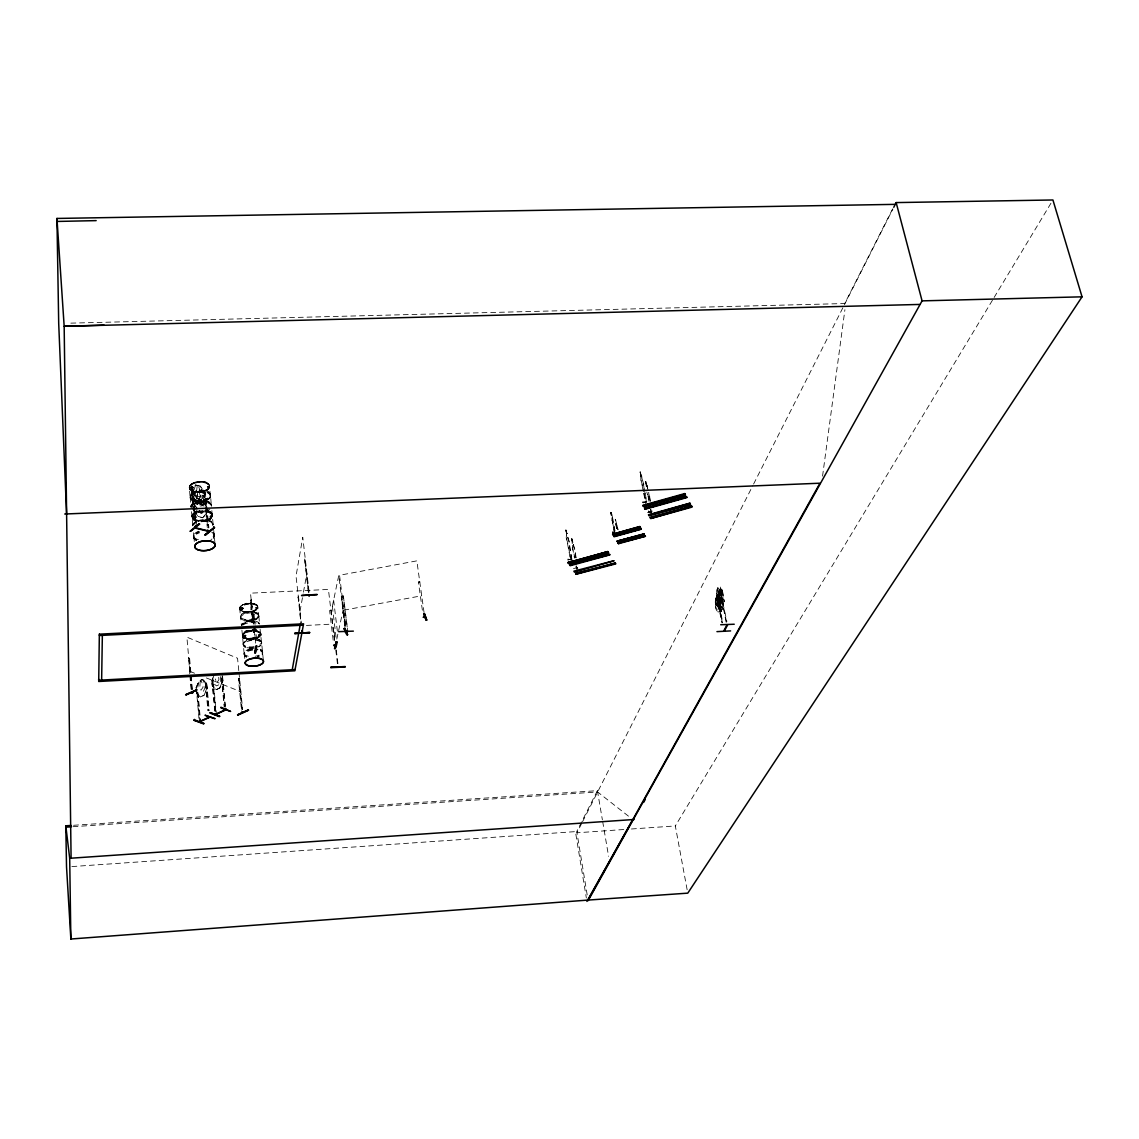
<?xml version="1.0" encoding="UTF-8"?>
<svg xmlns="http://www.w3.org/2000/svg" width="1139" height="1139" viewBox="0 0 1139 1139"><rect width="100%" height="100%" fill="white"/><g stroke="black" fill="none" stroke-linecap="round" stroke-linejoin="round"><path stroke-width="0.75" stroke-dasharray="5 3.75" d="M722.397 622.848L717.257 596.423L716.773 590.144L717.897 587.781L716.716 590.045L716.63 597.534L721.927 622.876M716.815 597.704C718.282 597.975 715.79 593.02 716.716 590.045M717.769 595.555L717.727 603.029M263.28 659.652L261.699 643.464M726.568 622.093L720.147 590.842L721.371 596.153L721.286 603.684L719.948 605.934L721.243 603.585M721.001 611.301L721.998 609.151L722.14 601.719L721.201 596.38M244.102 653.459L243.376 644.902M214.944 543.061L213.719 530.404M650.341 512.194L649.714 511.525L649.501 512.436M192.776 525.321L191.167 507.681M200.863 521.036A10.365 5.069 -4.9 0 1 213.406 525.449L212.936 523.128M190.882 506.812L191.423 505.104M193.886 537.964L194.1 534.903M260.831 634.081L257.599 637.271L248.573 638.837M242.251 635.348C245.255 629.767 256.318 628.486 260.717 633.341M648.589 511.966L651.081 511.909M649.088 511.71L649.856 512.536M645.414 501.915L644.589 502.413M643.407 502.74L642.795 501.687L644.09 502.242M212.509 515.398C209.647 522.203 196.677 523.086 192.007 517.619M243.205 643.521L241.909 630.109M191.765 516.622L193.459 513.874L199.937 511.169M196.663 520.95C187.75 519.825 193.231 509.845 199.895 510.742A10.223 5.04 -4.8 0 0 193.488 518.814A10.223 5.04 -4.8 0 0 210.174 518.131A10.223 5.04 -4.8 0 0 205.205 510.557M720.645 594.985L721.129 589.902M615.701 523.684L617.153 531.372M612.668 532.34L613.665 532.055M614.775 531.13L610.874 512.279L611.586 519.17M614.989 531.073L612.796 518.644M615.402 519.27L618.007 529.55M649.358 512.55L649.159 511.682L649.543 512.65M576.32 567.706L576.078 567.806M254.225 647.265A9.326 4.129 -5.8 0 1 243.134 643.834L243.532 645.898L243.39 644.845M571.892 559.292L569.728 545.809A5.126 0.94 74.6 0 0 568.204 538.348L565.969 530.019L566.467 536.298A5.126 0.94 74.6 0 0 567.393 542.89L570.682 560.659M822.557 476.145L844.91 309.723M200.208 681.25L199.738 688.639L201.019 690.191L203.126 687.059L201.347 680.723L200.322 681.293M251.007 609.636L251.904 609.08L251.007 609.636L250.395 602.161L251.619 603.955L250.395 602.161M250.794 603.997L250.737 599.883L251.548 599.84L252.189 607.301L250.936 605.45L252.189 607.301M251.833 609.593L251.206 602.118M251.619 603.955L251.548 599.84M251.363 607.329L250.737 599.883M252.189 621.125L253.086 620.57L252.189 621.125L251.562 613.622L252.801 615.43L251.562 613.622M251.975 615.473L251.918 611.358L252.744 611.316L253.371 618.804L252.118 616.939L253.371 618.804M253.015 621.082L252.388 613.579M252.744 611.316L251.833 611.871M252.716 614.078L254.054 614.021L252.716 614.078L253.769 624.257M716.858 604.966L715.961 599.669M252.545 618.847L251.918 611.358M720.375 611.429C720.845 607.842 721.827 595.597 715.762 597.79L720.859 607.372L720.375 611.429C714.367 614.177 715.107 601.392 715.762 597.79M253.456 632.159C255.35 633.113 251.861 632.23 253.356 629.71M254.567 630.365L253.741 630.408L254.567 630.365L254.139 628.443M300.013 611.23L303.145 593.917M303.458 592.18L306.904 573.131M644.233 502.327L645.286 502.171M308.441 592.835L304.739 559.007L308.982 592.807M722.183 597.804L721.742 600.082L720.716 597.633M297.92 597.42L298.56 596.765L300.824 623.019M197.802 687.102L199.04 681.079C203.838 676.153 204.792 684.582 204.963 687.928L203.013 692.156L200.735 693.21M336.788 639.079L343.038 610.276M330.936 610.433L329.612 610.49L333.243 640.816M719.35 600.723C724.347 621.396 715.719 588.863 720.446 588.92L720.944 606.959L722.425 606.987M719.449 600.766C722.268 568.575 718.168 598.132 721.115 603.101L722.083 603.229L722.952 599.755L722.838 595.227L721.941 589.233L720.446 588.92M198.257 499.679L197.332 507.168M344.747 625.994L341.358 596.509L345.615 627.048M345.259 625.966L341.871 596.48M197.147 486.325L196.321 493.685L198.086 496.419L199.61 496.818L200.877 494.867L200.635 492.219L198.67 486.723L197.246 486.239M197.716 492.333L196.89 499.708L198.656 502.456L200.179 502.84L201.446 500.889L201.19 498.241L199.225 492.717L197.617 492.404M334.311 631.889L335.023 639.463M723.891 601.235L722.453 607.144L721.955 589.077C725.016 600.951 725.216 610.461 721.955 589.077M258.88 616.085L258.88 616.142A9.269 4.2 -5.7 0 1 244.515 620.442A9.269 4.2 -5.7 0 1 245.597 613.067A9.269 4.2 -5.7 0 1 258.88 616.085L258.51 614.021L258.638 615.103A9.126 4.129 -5.7 0 1 244.486 619.331A9.126 4.129 -5.7 0 1 245.554 612.084A9.126 4.129 -5.7 0 1 258.624 615.046L257.784 607.087A9.098 4.143 -5.7 0 0 244.757 604.097L242.65 604.837M244.073 653.544L244.259 654.911M210.558 495.935A10.308 5.154 -4.8 0 1 194.726 501.018A10.308 5.154 -4.8 0 1 195.595 492.02A10.308 5.154 -4.8 0 1 210.558 495.935L211.313 505.161M258.852 616.171L259.621 624.585M569.543 559.406L570.568 559.349M196.093 491.151L194.37 496.476L194.797 501.003L198.158 505.374L201.204 506.143L203.924 503.353L203.497 498.839L200.663 492.333L195.908 491.051L191.964 495.963L195.993 491.236M195.623 485.057L193.815 490.453L194.228 494.967L197.588 499.323L200.635 500.106L203.354 497.33L202.927 492.817L200.094 486.339L195.524 485.143L191.509 489.855L193.203 489.841L196.421 524.609M193.701 536.142L193.473 532.725M190.014 496.12L189.302 486.994M192.363 486.866C193.473 489.3 188.604 487.392 192.776 487.549M190.911 487.819L192.804 487.278M192.947 487.264L192.548 488.104M261.714 643.478L261.344 641.271L261.628 642.054M194.086 517.676L193.901 516.437A1.481 0.726 -4.7 0 1 196.065 516.992A1.481 0.726 -4.7 0 1 193.801 517.718A1.481 0.726 -4.7 0 1 193.915 516.451M195.709 517.021L194.555 517.604M192.662 525.819L193.189 524.353M207.27 486.851L208.75 487.108L207.412 487.364M208.01 486.737L208.736 486.994L207.625 486.453M210.06 497.387L210.103 493.657M202.856 505.958L199.325 501.188C197.745 506.556 193.359 504.207 198.428 500.106L195.566 494.952L199.097 499.409C199.88 493.785 204.821 497.202 200.023 500.548L202.486 505.858M209.804 516.579L211.398 516.166M211.128 516.252C208.95 516.736 211.583 515.511 210.43 516.793M211.057 516.067L210.743 516.252M213.933 537.224L214.459 535.857M190.412 494.896L190.441 498.555L190.156 497.871M241.354 608.24L240.642 608.909L241.966 609.094M241.81 607.87L241.368 609.009L241.596 607.927M242.749 608.852L242.835 608.098L241.012 608.411M242.764 608.012L242.038 607.842M242.408 609.023L242.949 608.084M243.347 635.989L244.501 636.317L243.461 635.989M244.287 636.288L245.711 635.32L245.17 636.245M257.044 607.884L255.592 608.098M256.033 607.984L256.574 607.301M244.415 635.932L245.725 635.434L244.785 635.092M195.993 687.899L198.969 680.98L202.585 679.371L206.529 683.073L207.027 688.412L204.038 695.36L200.521 696.997L196.478 693.224L200.407 696.954L203.966 695.246L206.8 688.369M196.107 687.942L198.969 680.98M214.175 675.085L211.712 680.567L212.21 685.906L216.31 689.679L219.855 688.027L222.845 681.051L222.233 675.655M213.107 677.862L211.939 680.595L213.235 680.268L216.396 714.153M259.464 635.277L258.71 634.708L259.535 635.235M569.03 559.491L570.055 559.363M650.255 511.71L650.668 512.109M587.197 894.898L576.747 831.527L597.406 790.665L72.882 825.334M892.535 209.078L844.711 303.543L67.585 323.22M581.73 823.369L576.96 832.78L624.386 829.477M582.527 821.789L752.794 485.627M753.605 484.032L843.643 306.263M844.44 304.697L892.976 208.878M717.285 590.102L717.812 589.376L719.435 595.483L719.093 599L717.428 590.102M726.098 622.108L720.232 591.184L726.896 621.495M718.325 595.626C719.791 594.003 720.745 602.204 720.531 603.812L720.147 604.538L719.35 603.186L718.182 595.626M720.702 591.169L719.919 591.796M717.584 603.029L718.609 608.368L720.859 611.486L722.154 609.137L722.083 601.734M720.859 611.486L721.998 609.151M648.077 490.112L645.77 481.512L646.439 487.905A5.282 0.755 74.6 0 0 646.311 488.147M645.77 481.512L646.767 487.819A5.282 0.755 74.6 0 0 646.596 488.645M615.8 523.513L617.366 531.315M646.439 502.185L644.261 488.275A5.325 0.769 74.5 0 0 642.595 480.601L640.26 471.945L640.93 478.366A5.325 0.769 74.5 0 0 642.04 485.086L643.378 491.735M640.26 471.945L641.257 478.266A5.325 0.769 74.5 0 0 642.353 485L643.692 491.635M611.842 514.187L610.789 512.251L614.419 532.924M687.13 889.701L675.327 825.946L993.208 298.973M994.133 297.45L1051.083 203.027M716.915 596.437L722.24 622.293M576.135 557.797L575.594 554.451A5.083 0.925 74.6 0 0 574.084 547.033L571.863 538.775L572.675 544.94A5.083 0.925 74.6 0 0 573.586 551.504L574.782 557.911M571.863 538.775L572.362 545.026A5.083 0.925 74.6 0 0 573.287 551.589L574.483 557.996M565.969 530.019L566.766 536.227A5.126 0.94 74.6 0 0 567.692 542.805L570.995 560.573M645.286 501.858L645.329 502.669M252.089 630.18A9.197 4.1 -5.8 0 1 259.521 635.662A9.197 4.1 -5.8 0 1 244.102 637.356A9.197 4.1 -5.8 0 1 249.697 630.437C220.439 644.816 284.294 637.313 252.103 630.18M194.655 511.724L198.143 516.565L202.884 517.761L207.056 512.806L206.33 506.77M206.899 512.707L202.884 517.505M191.993 495.693L197.132 503.011L201.859 504.235L205.675 499.508M206.472 506.755L201.261 499.551L196.549 498.327L192.349 503.253L192.619 506.286M190.768 487.663L191.623 486.851M208.024 489.144C212.58 485.727 206.657 480.985 202.471 481.498M193.516 516.65L195.168 516.252M193.687 517.149L195.225 517.063M195.623 516.85L194.826 517.69M204.394 510.799L201.66 513.618L198.599 512.849L195.239 508.478M255.72 607.813L256.531 608.311M256.702 607.571L256.076 607.699M647.621 512.55L650.995 511.596M259.236 636.687L260.318 635.633M193.203 489.841L191.623 489.77L194.84 524.552M643.934 502.399L644.688 502.256M206.501 505.431L205.447 493.315L200.25 486.125L205.205 493.415L208.565 527.969M195.908 491.051L200.72 492.205L205.917 499.409M200.25 486.125L195.538 484.887L191.338 489.756L192.363 501.915L195.851 506.741M196.549 498.327L201.204 499.679M205.561 493.059L203.924 493.03L205.561 493.059L206.728 505.189M198.158 499.765L199.781 500.078M203.952 506.271L201.261 499.551M206.017 499.323L200.621 492.29M202.884 517.761L198.2 516.423L193.004 509.233M191.195 487.008A1.466 0.74 -4.6 0 0 191.081 488.289A1.466 0.74 -4.6 0 0 193.331 487.563A1.466 0.74 -4.6 0 0 191.195 487.008L191.124 487.691M190.939 487.378L192.463 487.108M208.053 489.172L201.603 491.849L193.901 491.621M194.271 517.234L193.587 516.793L195.196 516.565M243.76 632.715L245.383 631.746M206.885 520.523C213.207 520.124 214.616 511.425 207.711 510.955M209.135 519.655L210.872 518.53M242.664 604.866C232.826 610.874 250.665 614.846 254.837 610.532M242.835 608.724L241.24 609.28M242.878 608.924L243.191 608.169L242.066 608.069M254.823 610.504C264.106 605.507 249.142 600.723 244.657 604.069A9.112 4.157 -5.7 0 0 243.689 611.358A9.098 4.143 -5.7 0 0 257.784 607.087M189.743 673.804L188.718 657.872L189.601 658.242L190.996 673.989M188.348 658.057L189.601 658.242M205.347 683.101L207.939 710.693M202.429 679.499L206.415 683.172L205.305 683.599L206.728 683.315L209.22 710.38M214.801 711.078L211.712 680.567L213.235 680.268M219.784 687.913L216.196 689.636L212.324 685.806M238.364 678.374L239.574 678.545L238.364 678.374L241.582 710.935M242.365 608.582L241.098 608.525L241.81 608.098M245.426 632.145L247.434 631.39M244.316 635.405L244.671 635.875M245.341 636.245L246.166 635.676L245.013 635.092M643.934 488.375A5.325 0.769 74.5 0 0 642.282 480.686L641.656 475.661M647.45 488.56L647.137 485.2M648.888 501.203L647.863 494.511A5.282 0.755 74.6 0 1 647.479 493.201M650.042 501.26L649.728 497.729A5.282 0.755 74.6 0 0 648.888 492.603M642.496 502.612L646.724 501.431M643.151 502.868L646.881 501.701M611.928 514.6L612.526 517.861M612.084 520.907L612.027 519.982M571.579 559.377L569.415 545.894A5.126 0.94 74.6 0 0 567.905 538.434L567.379 533.536M648.604 511.838L648.475 512.55M616.911 524.908L617.979 529.948M575.836 557.882L575.295 554.536A5.083 0.925 74.6 0 0 573.785 547.119L573.259 542.264M612.768 532.568L614.305 532.141M567.578 559.947L571.778 559.078M573.501 568.532L577.672 567.663M210.416 515.825L211.285 516.081M204.337 520.737L206.857 520.124M199.111 521.335A10.223 5.04 -4.8 0 1 194.669 513.39A10.223 5.04 -4.8 0 1 211.598 513.789A10.223 5.04 -4.8 0 1 201.717 521.406L206.899 520.566M244.145 635.391L245.497 635.42M245.398 636.43L243.988 636.502M259.735 634.765L258.425 635.306L259.137 635.007M343.836 610.177L421.715 595.768M418.397 582.015L419.793 582.001L418.397 582.015L422.74 612.796M343.465 596.181L342.056 596.195L343.465 596.181L347.637 630.123M244.842 635.163L243.903 635.975M241.938 609.322L243.191 608.169M201.717 521.42L204.379 521.135M191.594 486.78L192.548 486.937M192.107 488.147L191.281 488.118M631.419 828.993L675.327 825.946M71.857 866.58L576.747 831.527M72.967 826.7L597.633 791.975L630.123 817.46M721.001 611.472L718.638 608.24L716.687 597.519M718.809 593.476L717.812 595.654L718.296 601.947M717.627 595.555L718.794 593.305L721.015 596.509M306.419 625.425L332.574 624.087M719.948 605.763L717.883 602.702L720.104 605.92M718.054 600.395L719.464 602.09L720.346 596.053L718.054 587.952M251.448 606.788L252.274 606.745M251.477 614.163L252.303 614.12M252.089 615.9L252.915 615.857M252.018 616.512L252.83 616.47M252.63 618.292L253.456 618.249M716.203 609.009L715.135 601.833L720.232 611.429M720.19 611.287L718.054 612.042M250.651 600.41L251.477 600.367M250.309 602.702L251.121 602.673M250.907 604.41L251.733 604.382M250.836 605.037L251.648 604.994M718.225 596.95L719.891 600.253M715.947 597.932L719.036 601.492L719.649 606.005L719.236 608.625L717.812 609.351L715.192 601.862M720.816 607.343L719.791 600.153M717.598 606.375L718.666 605.037L718.211 602.46M248.615 639.178L250.964 639.193M202.486 481.455L194.655 482.281L189.572 485.67L189.345 488.617L193.915 491.578A10.166 5.126 -4.7 0 0 209.533 486.538A10.166 5.126 -4.7 0 0 194.769 482.623A10.166 5.126 -4.7 0 0 193.915 491.564M248.573 638.808L243.177 637.128M194.313 517.718L193.488 516.935M571.55 538.861L572.945 542.349M201.945 504.15C195.025 506.912 190.327 485.428 192.363 501.915L197.688 509.062L192.605 501.815M565.656 530.105L567.08 533.622M615.188 519.327L615.786 520.452M207.725 511.368L212.338 514.429M207.739 511.411L211.327 513.148M219.685 687.871L222.632 681.008M206.43 683.03L208.878 710.252M189.914 671.355L194.84 673.334M206.358 677.933L240.87 691.757M645.457 481.612L646.824 485.299M639.947 472.03L641.328 475.76M244.6 638.338L242.351 636.117M715.819 599.669L717.47 601.05M719.108 605.92L720.517 607.628L721.4 601.591L718.965 593.462M195.438 516.48L195.581 517.191M717.897 587.781L720.261 590.956L717.912 587.952M201.176 499.637L206.387 506.841M201.105 499.765L205.205 505.445M568.987 559.833L567.977 558.978L568.632 559.932M211.256 504.349L211.612 505.93L211.228 504.25M193.929 538.092L193.915 537.281L194.684 545.595M613.195 532.411L612.54 531.813L612.882 532.525M648.176 512.265L652.376 511.098M648.675 510.97L649.145 511.696M648.319 511.069L648.547 512.123M239.703 607.984L240.528 617.95M199.681 500.163L201.646 505.688M717.598 597.078L722.724 622.264M647.863 494.511L649.202 501.103M650.867 509.347L651.536 512.65M650.554 509.446L651.223 512.735M644.033 493.301L646.041 503.267M643.706 493.386L645.728 503.353M612.284 520.85L614.633 532.867M576.277 565.941L576.875 569.144M575.978 566.026L576.576 569.229M650.312 512.023L649.913 511.582M259.478 623.574L259.493 623.617A9.169 4.115 -5.7 0 0 249.925 620.954A9.169 4.115 -5.7 0 0 241.425 625.51L240.642 617.552M649.728 497.729L650.355 501.174M645.201 493.458L646.439 500.377M210.089 493.6L210.302 494.867L209.434 486.211A10.123 5.097 -4.7 0 0 194.755 482.295A10.123 5.097 -4.7 0 0 193.901 491.208A10.094 5.097 -4.7 0 0 209.434 486.211A10.094 5.097 -4.7 0 0 194.769 482.338A10.094 5.097 -4.7 0 0 193.915 491.208A10.123 5.097 -4.7 0 0 209.462 486.196M577.501 567.421L577.9 569.756M571.607 558.836L572.02 561.185M190.199 497.245L190.968 506.456A10.322 5.126 -4.8 0 1 201.688 500.946A10.322 5.126 -4.8 0 1 211.498 505.716M597.406 790.665L602.374 819.795M602.673 821.532L608.596 856.329M575.85 834.189L586.343 897.959M244.515 655.566L244.358 654.512L245.127 662.143M261.756 643.079L261.628 642.012M261.486 642.382L260.105 629.184M424.064 612.554L416.846 560.858L339.55 575.252L345.9 626.977M213.135 524.31L211.47 506.855M721.471 589.959L722.112 595.156M343.366 595.953L347.537 629.91M345.103 627.076L338.767 575.352L331.207 611.814L334.524 639.492M333.627 600.139L337.77 634.551M332.346 606.318L336.461 640.588M336.276 649.956L337.956 663.923M335.777 649.97L337.457 663.952M334.567 640.759L328.416 589.433L250.495 593.163L253.556 622.848M309.11 592.152L302.76 537.224L296.026 576.135L301.337 622.99M304.739 559.007L308.569 592.18M298.048 596.793L300.938 622.392M254.054 614.021L255.065 624.443M255.278 625.895L257.001 643.108M253.94 625.966L255.691 642.937M254.253 629.596L255.649 643.165M238.777 670.586L237.553 658.242L186.881 637.142L190.113 673.633M238.962 672.352L242.621 709.398M239.204 678.716L242.251 709.554M238.734 678.203L241.952 710.779M206.885 506.926L208.878 527.713M222.532 675.94L225.451 706.479M222.133 675.754L225.123 706.351M204.308 492.731L205.476 504.862M206.131 511.795L207.939 530.859M221.749 678.075L224.497 706.92M204.066 492.632L205.162 505.132M205.319 506.855L207.298 527.656M221.422 677.947L224.169 706.792M220.397 676.566L220.781 680.567L218.802 684.81L216.51 685.877L213.918 683.77L213.534 679.755M218.702 677.349L218.916 679.698L216.794 682.859L215.271 678.944M212.908 680.14L215.912 712.331M212.295 680.709L215.129 711.206M195.096 506.955C193.16 501.929 201.475 492.731 192.505 503.338L193.046 509.29M192.833 489.713L195.951 523.128M191.936 489.514L195.153 524.282M205.789 683.756L208.266 710.821M197.972 692.683L200.549 721.386M197.645 692.555L200.065 719.577M196.876 691.43L199.311 718.438M196.221 687.928L198.969 718.31M191.153 675.726L192.391 689.721M189.231 658.413L190.626 674.16M190.782 675.911L192.021 689.892M190.27 675.37L191.509 689.38M189.9 675.555L191.138 689.551M192.776 525.164L192.804 525.278A10.208 4.997 -4.9 0 1 196.093 521.477M254.025 628.016L254.196 632.629M253.257 629.596L253.385 632.672M209.847 509.446A10.166 5.04 -4.8 0 1 193.858 511.14M191.651 506.342A10.166 5.04 -4.8 0 1 201.788 502.157A10.166 5.04 -4.8 0 1 211.228 505.545M208.195 510.001A10.322 5.126 -4.8 0 1 205.988 510.913M203.468 511.525A10.322 5.126 -4.8 0 1 195.737 511.326M190.968 507.083A10.322 5.126 -4.8 0 1 200.393 501.573A10.322 5.126 -4.8 0 1 211.341 504.919M205.234 510.941A10.166 5.012 -4.8 0 1 209.59 518.857A10.166 5.012 -4.8 0 1 192.762 518.43A10.166 5.012 -4.8 0 1 202.614 510.884M205.162 510.372A10.137 4.997 -4.8 0 1 210.601 517.49A10.137 4.997 -4.8 0 1 194.612 519.199A10.137 4.997 -4.8 0 1 197.417 511.183M208.138 509.475A10.322 5.126 -4.8 0 1 205.945 510.372M203.425 510.984A10.322 5.126 -4.8 0 1 195.694 510.799M191.252 507.239A10.18 5.054 -4.8 0 1 200.293 500.505A10.18 5.054 -4.8 0 1 211.299 505.118M196.791 521.448A10.151 4.997 -4.8 0 1 196.065 513.305A10.151 4.997 -4.8 0 1 211.882 514.757A10.151 4.997 -4.8 0 1 201.774 521.904M213.207 534.063A10.237 4.955 -4.9 0 1 210.971 540.157M196.606 540.783A10.237 4.955 -4.9 0 1 199.425 532.824M213.036 532.297A10.223 4.969 -4.9 0 1 210.815 538.405M198.471 539.729A10.223 4.969 -4.9 0 1 193.758 535.615A10.223 4.969 -4.9 0 1 199.254 531.059M211.754 532.426A10.393 5.04 -4.9 0 1 211.028 539.601M196.421 540.228A10.393 5.04 -4.9 0 1 199.297 532.141M213.235 532.867A10.393 5.04 -4.9 0 1 210.971 539.06M196.378 539.701A10.393 5.04 -4.9 0 1 199.24 531.6M198.286 520.58A10.208 4.997 -4.9 0 1 209.533 520.466A10.208 4.997 -4.9 0 1 212.651 525.62M192.69 525.777A10.365 5.069 -4.9 0 1 196.036 522.032M198.257 521.121A10.365 5.069 -4.9 0 1 208.622 520.68A10.365 5.069 -4.9 0 1 213.349 524.908M194.356 523.698A10.365 5.069 -4.9 0 1 196.093 522.559M203.61 521.434A10.208 4.983 -4.9 0 1 213.093 524.766M256.702 629.255A9.155 4.1 -5.7 0 1 245.654 630.465M243.105 624.969A9.155 4.1 -5.7 0 1 257.556 623.375M252.061 629.995A9.126 4.072 -5.8 0 1 259.792 635.092A9.126 4.072 -5.8 0 1 245.184 637.569A9.126 4.072 -5.8 0 1 247.434 630.778M241.81 624.955A9.297 4.172 -5.7 0 1 251.192 621.353A9.297 4.172 -5.7 0 1 259.678 624.058M254.737 629.511A9.297 4.172 -5.7 0 1 252.459 630.038M241.867 625.453A9.297 4.172 -5.7 0 1 250.025 621.951A9.297 4.172 -5.7 0 1 258.952 623.574M251.861 648.02A9.326 4.115 -5.8 0 1 243.661 643.236A9.326 4.115 -5.8 0 1 257.628 639.99A9.326 4.115 -5.8 0 1 258.567 646.468M254.296 648.262A9.183 4.058 -5.8 0 1 243.475 644.517A9.183 4.058 -5.8 0 1 256.93 640.474A9.183 4.058 -5.8 0 1 258.539 646.98M243.134 643.834A9.326 4.129 -5.8 0 1 255.407 639.193A9.326 4.129 -5.8 0 1 260.119 645.03M254.139 646.639A9.183 4.058 -5.8 0 1 243.233 643.264A9.183 4.058 -5.8 0 1 255.307 638.694A9.183 4.058 -5.8 0 1 259.948 644.446M260.418 650.839A9.197 4.029 -5.8 0 1 259.535 656.619M246.636 657.303A9.197 4.029 -5.8 0 1 245.284 652.96A9.197 4.029 -5.8 0 1 254.111 649.985M260.247 649.216A9.197 4.029 -5.8 0 1 255.122 656.278M248.274 656.235A9.197 4.029 -5.8 0 1 244.671 651.864A9.197 4.029 -5.8 0 1 253.954 648.362M260.475 650.227A9.354 4.1 -5.8 0 1 257.556 656.861M246.465 656.804A9.354 4.1 -5.8 0 1 245.099 652.376A9.354 4.1 -5.8 0 1 254.068 649.358M260.418 649.728A9.354 4.1 -5.8 0 1 257.499 656.363M246.423 656.306A9.354 4.1 -5.8 0 1 245.042 651.878A9.354 4.1 -5.8 0 1 254.011 648.86M647.55 494.597A5.282 0.755 74.6 0 1 646.81 491.963M648.575 492.689A5.282 0.755 74.6 0 1 649.415 497.828M719.948 607.115L719.706 607.813L719.449 602.488L718.026 599.641L719.492 601.264L719.649 596.551L719.848 601.691L721.329 604.667L719.791 602.858L719.948 607.115M253.1 622.891L253.84 623.36L253.1 622.891M258.809 616.64L258.795 616.598A9.126 4.129 -5.7 0 0 245.711 613.679A9.126 4.129 -5.7 0 0 244.643 620.926A9.126 4.129 -5.7 0 0 258.795 616.64M210.473 496.533L210.444 496.49A10.151 5.069 -4.8 0 0 195.723 492.689A10.151 5.069 -4.8 0 0 194.869 501.53A10.151 5.069 -4.8 0 0 210.459 496.533M193.986 492.091A10.123 5.097 -4.7 0 0 209.548 487.079A10.123 5.097 -4.7 0 0 194.84 483.192A10.123 5.097 -4.7 0 0 193.986 492.091A10.08 5.083 -4.7 0 0 209.505 487.079A10.08 5.083 -4.7 0 0 194.854 483.207A10.08 5.083 -4.7 0 0 194.014 492.076M194.669 500.491A10.308 5.154 -4.8 0 0 210.501 495.408A10.308 5.154 -4.8 0 0 195.552 491.478A10.308 5.154 -4.8 0 0 194.669 500.491M194.712 499.807A10.137 5.083 -4.8 0 0 210.288 494.81A10.137 5.083 -4.8 0 0 195.566 490.952A10.137 5.083 -4.8 0 0 194.712 499.807M191.039 488.489A1.58 0.797 -4.6 0 0 193.459 487.706A1.58 0.797 -4.6 0 0 191.153 487.108A1.58 0.797 -4.6 0 0 191.039 488.489M193.758 517.932A1.58 0.783 -4.7 0 0 196.193 517.149A1.58 0.783 -4.7 0 0 193.886 516.565A1.58 0.783 -4.7 0 0 193.758 517.932M246.437 638.466A9.14 4.072 -5.8 0 0 260.603 634.209A9.14 4.072 -5.8 0 0 247.519 631.319A9.14 4.072 -5.8 0 0 246.437 638.466M243.689 611.358A9.112 4.157 -5.7 0 0 257.798 607.073A9.112 4.157 -5.7 0 0 244.743 604.069A9.098 4.143 -5.7 0 0 243.689 611.372M243.789 612.17A9.069 4.143 -5.7 0 0 257.841 607.899A9.069 4.143 -5.7 0 0 244.842 604.909A9.069 4.143 -5.7 0 0 243.789 612.17M243.689 611.7A9.14 4.172 -5.7 0 0 257.87 607.386A9.14 4.172 -5.7 0 0 244.757 604.382A9.14 4.172 -5.7 0 0 243.689 611.7M244.458 619.943A9.269 4.2 -5.7 0 0 258.824 615.601A9.269 4.2 -5.7 0 0 245.554 612.583A9.269 4.2 -5.7 0 0 244.458 619.943M246.537 639.335A9.126 4.058 -5.8 0 0 260.674 635.092A9.126 4.058 -5.8 0 0 247.619 632.202A9.126 4.058 -5.8 0 0 246.537 639.335M246.437 638.865A9.197 4.1 -5.8 0 0 260.703 634.58A9.197 4.1 -5.8 0 0 247.533 631.661A9.197 4.1 -5.8 0 0 246.437 638.865"/><path stroke-width="1.5" d="M101.642 680.083L102.353 635.363M309.623 632.487L294.631 633.611L309.609 632.401M309.566 632.928L294.674 633.213M330.766 667.668L345.145 666.998L330.823 667.255M330.823 667.383L345.202 666.514M723.635 631.262L726.924 624.969M724.461 630.679L723.991 630.622M727.622 624.884L724.29 631.163M691.487 505.844L649.999 517.405L650.469 518.017M691.515 505.915L692.056 507.097L650.654 518.544L691.843 506.513L650.269 517.889M689.992 503.239L648.703 515.17L690.59 504.349L649.088 515.825L648.447 514.728L689.949 503.167M644.489 508.065L644.93 508.848L686.675 497.045L686.233 496.405L644.589 508.037M255.905 646.055L254.809 652.818L255.634 652.775C259.123 631.504 251.847 667.127 256.731 646.098M257.599 649.515L256.161 649.557M684.81 493.571L642.909 505.289L643.592 506.528L685.407 494.839L643.35 506.086M292.253 669.704L300.283 624.186M309.523 595.298L308.797 595.911M302.49 630.978L301.849 632.9L302.49 631.205M309.338 595.882L309.552 595.17M316.998 594.387L301.508 595.512L316.913 594.814M716.944 631.632L730.612 630.906M644.275 534.134L617.423 541.922L644.361 534.148L616.982 541.224L644.048 533.778M644.973 508.706L686.717 497.117M210.331 712.601L219.912 716.388L210.416 712.743M194.47 719.862L204.08 723.592L193.986 720.19L194.427 719.392M335.279 645.4L333.656 645.486L335.336 645.172M334.738 648.504L336.19 641.827L334.539 648.604L335.35 648.561C337.557 634.181 337.585 646.909 334.624 648.418M338.625 631.661L353.361 631.134M346.199 631.661L345.444 632.43L345.687 631.689M337.756 666.899L338.383 666.984M615.088 562.908L575.608 573.586M575.651 573.643L615.516 563.349M618.078 543.004L645.329 535.928L618.093 542.748L618.534 543.702M613.921 560.829L574.54 572.191L573.842 571.194L613.764 560.772M617.067 541.21L644.332 534.106M609.892 554.864L570.183 565.727M609.735 554.665L569.614 565.101L609.522 554.095M613.964 536.227L641.157 528.895L613.85 536.341M607.899 551.532L567.92 562.623L607.856 551.675M612.625 534.191L613.053 534.988L640.232 527.442L639.805 526.489L612.554 534.219L639.847 526.688M608.497 552.657L568.617 563.648L608.539 552.7L567.905 562.581M612.867 534.462L640.09 527.072L612.924 534.661M186.127 694.918L196.876 689.949L186.027 694.762M608.254 552.301L568.432 563.136M347.495 634.637L344.078 628.571L346.826 634.879L347.637 634.722L344.903 628.415L344.078 628.571M344.747 628.315L347.423 634.679M191.452 692.626L192.776 692.726L191.765 692.341M198.884 523.912L199.667 524.111L190.597 531.358M241.753 712.245L242.564 712.573M242.906 712.345L242.08 712.017M893.773 207.298L896.151 202.585L1052.92 199.98L1082.05 296.823L687.771 893.147L588.037 900.081L819.952 483.207L64.724 514.016M720.688 624.742L734.242 624.229M588.137 900.65L922.077 300.867L896.151 202.585M643.592 802.454L645.329 799.35M586.912 901.405L632.828 819.582M346.228 631.476L347.95 631.39L346.527 631.675M424.847 617.253L423.153 617.281L424.79 616.982M199.168 721.742L209.619 716.972M200.635 721.428L200.436 720.147M215.015 714.509L216.182 713.982M225.764 708.572L225.864 709.91L224.71 710.366M198.941 523.826L189.985 531.315M208.651 531.472L209.362 531.173L195.481 527.77L195.595 526.318M213.89 527.571L204.707 535.045L214.474 527.784L213.619 526.816L214.474 527.813M214.445 527.727L205.49 535.245M301.992 632.188L301.735 631.006M199.268 721.67L200.322 721.215M208.565 717.456L209.946 717.1M209.775 717.214L199.581 721.87M185.614 694.633L196.734 689.807M192.762 692.783L191.309 692.612M220.909 707.205L230.505 711.377M215.114 714.466L225.451 709.739L225.437 708.444M215.413 714.637L225.778 709.868M248.145 710.081L237.51 714.851L248.217 709.996M195.267 528.097L209.035 531.472M225.422 709.697L225.123 708.515M200.193 721.215L199.895 720.033M685.037 494.155L643.179 505.801L685.123 494.326L684.738 493.6M643.578 506.456L685.393 494.839M644.774 508.564L686.532 496.96M645.158 509.233L686.86 497.586M618.235 543.246L645.514 536.241L618.52 543.702M615.359 563.292L575.821 574.141M426.157 620.171L423.765 613.679L426.043 620.086M71.116 825.448L65.791 825.803L66.532 866.95L70.86 939.02L588.037 900.081M65.791 825.803L69.693 858.293L71.088 858.194L64.168 326.295L56.95 218.446L894.927 204.365M69.693 858.293L634.081 819.496M65.877 827.17L71.202 826.814M295.072 669.561L98.723 680.239L98.652 679.129M99.335 635.519L303.33 625.154M336.076 641.94L336.902 641.912M333.855 645.244L335.137 645.158M104.105 325.128L64.168 326.295L919.5 304.44M922.077 300.867L1082.05 296.823M57.149 221.45L96.16 220.624M230.534 711.434L220.966 707.917M214.602 718.681L205.02 715.221L215.1 718.581M426.712 620.072L424.434 613.65L426.783 620.143M193.986 720.275L203.511 723.863M200.663 721.343L200.108 720.019M209.832 713.014L219.329 716.659M248.644 710.209L238.037 715.05M568.375 563.292L607.813 551.575M576.063 574.241L615.743 563.905L615.16 562.808M301.906 630.935L301.963 632.302M195.353 526.36L195.666 527.756L195.196 526.318M66.603 513.945L58.701 323.433L56.95 218.446M69.693 858.222L70.86 939.02M99.349 634.167L98.709 681.492L294.844 670.8L303.586 623.816L99.349 634.167M640.858 528.268L613.65 535.985L614.135 536.754L641.285 529.222L640.858 528.268M199.41 550.237A10.237 4.926 -5 0 0 215.143 545.296A10.237 4.926 -5 0 0 200.307 541.637A10.237 4.926 -5 0 0 199.41 550.237A10.251 4.926 -5 0 0 215.157 545.31A10.251 4.926 -5 0 0 200.293 541.651A10.251 4.926 -5 0 0 199.396 550.265M249.199 665.931A9.212 4.001 -5.8 0 0 263.493 661.702A9.212 4.001 -5.8 0 0 250.309 658.897A9.212 4.001 -5.8 0 0 249.199 665.931A9.197 4.001 -5.8 0 0 263.479 661.716A9.197 4.001 -5.8 0 0 250.324 658.912A9.197 4.001 -5.8 0 0 249.213 665.945"/></g></svg>
